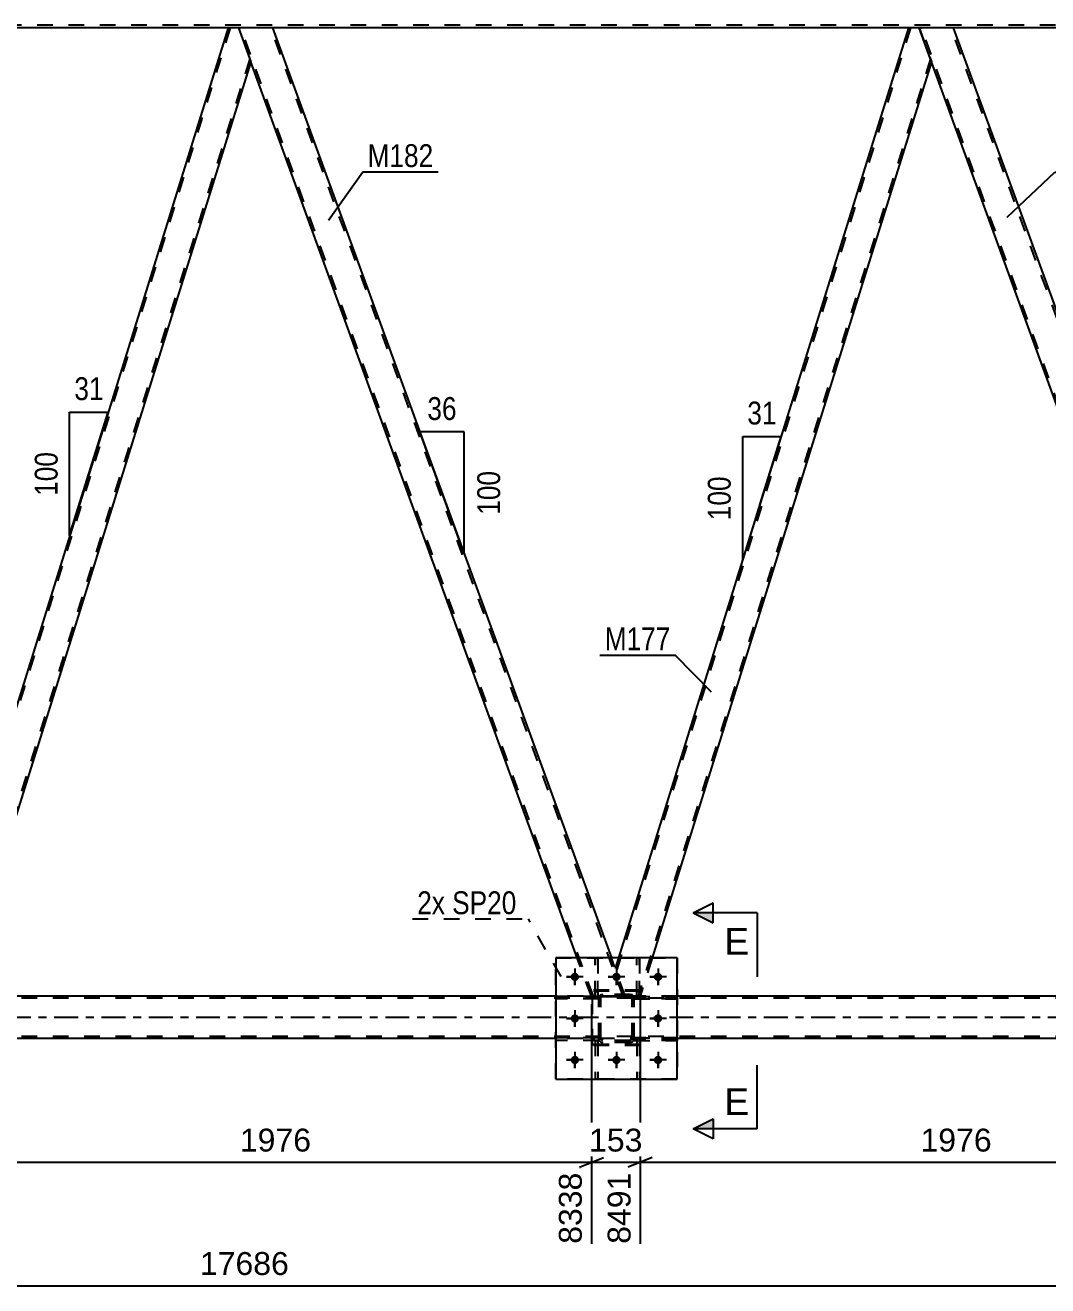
# Model space of a CAD drawing. Header units: millimetres. Extents: x 0 to 841, y 0 to 594.
# Drawn here: x 378.5 to 506.4, y 267.1 to 424.9 of the extents above; entities that cross this region are included whole.
import ezdxf

# ---------------------------------------------------------------- set-up
doc = ezdxf.new("R2010")
doc.units = ezdxf.units.MM
doc.linetypes.add('DXK_LINE_DOT2', pattern=[3.9198, 1.9599, -1.9599])
doc.linetypes.add('DXK_LINE_DOT3', pattern=[5.9187, 2.979, -0.9799, 0.9799, -0.9799])
doc.styles.add('Arial', font='ARIAL.TTF', dxfattribs={"height": 0.2})
doc.styles.add('Arial Narrow', font='ARIALN.TTF', dxfattribs={"height": 0.2})

# ---------------------------------------------------------------- blocks, each defined once
blk = doc.blocks.new('Bolt-317311729-2477 - 2401')
at = {"linetype": 'Continuous'}
for points in [[(447.73, 305.8, -1), (446.69, 305.8, -1)], [(452.93, 305.8, -1), (451.89, 305.8, -1)], [(458.13, 305.8, -1), (457.09, 305.8, -1)], [(447.73, 300.6, -1), (446.69, 300.6, -1)], [(458.13, 300.6, -1), (457.09, 300.6, -1)], [(447.73, 295.4, -1), (446.69, 295.4, -1)], [(452.93, 295.4, -1), (451.89, 295.4, -1)], [(458.13, 295.4, -1), (457.09, 295.4, -1)]]:
    blk.add_hatch(color=1, dxfattribs=at).paths.add_polyline_path(points)
at = {"color": 1, "linetype": 'Continuous'}
for p, q in [((447.21, 306.84), (447.21, 304.76)), ((452.41, 306.84), (452.41, 304.76)), ((457.61, 306.84), (457.61, 304.76)), ((448.25, 305.8), (446.17, 305.8)), ((453.45, 305.8), (451.37, 305.8)), ((458.65, 305.8), (456.57, 305.8)), ((447.21, 301.64), (447.21, 299.56)), ((457.61, 301.64), (457.61, 299.56)), ((448.25, 300.6), (446.17, 300.6)), ((458.65, 300.6), (456.57, 300.6)), ((448.25, 295.4), (446.17, 295.4)), ((447.21, 296.44), (447.21, 294.36)), ((453.45, 295.4), (451.37, 295.4)), ((452.41, 296.44), (452.41, 294.36)), ((458.65, 295.4), (456.57, 295.4)), ((457.61, 296.44), (457.61, 294.36))]:
    blk.add_line(p, q, dxfattribs=at)
blk = doc.blocks.new('Part-317311729-2515 - 2401')
at = {"color": 7, "linetype": 'DXK_LINE_DOT2'}
for p, q in [((728.79, 303.14), (115.74, 303.14)), ((460.01, 303.38), (444.81, 303.38)), ((728.79, 298.34), (115.74, 298.34)), ((460.01, 298.1), (444.81, 298.1))]:
    blk.add_line(p, q, dxfattribs=at)
at = {"color": 2, "linetype": 'Continuous'}
for p, q in [((444.81, 303.38), (289.74, 303.38)), ((615.08, 303.38), (460.01, 303.38)), ((444.81, 298.1), (289.74, 298.1)), ((615.08, 298.1), (460.01, 298.1))]:
    blk.add_line(p, q, dxfattribs=at)
at = {"color": 7, "linetype": 'DXK_LINE_DOT3'}
blk.add_line((115.74, 300.74), (728.79, 300.74), dxfattribs=at)
blk = doc.blocks.new('Part-317311729-2520 - 2401')
at = {"color": 7, "linetype": 'DXK_LINE_DOT2'}
for p, q in [((718.99, 424.92), (82.92, 424.92)), ((409.4, 424.6), (403.83, 424.6)), ((494.54, 424.6), (488.96, 424.6))]:
    blk.add_line(p, q, dxfattribs=at)
at = {"color": 2, "linetype": 'Continuous'}
for p, q in [((403.83, 424.6), (324.27, 424.6)), ((488.96, 424.6), (409.4, 424.6)), ((574.1, 424.6), (494.54, 424.6))]:
    blk.add_line(p, q, dxfattribs=at)
blk = doc.blocks.new('Part-317311729-2768 - 2401')
at = {"color": 7, "linetype": 'DXK_LINE_DOT2'}
for p, q in [((455.41, 304.14), (449.41, 304.14)), ((449.41, 297.34), (449.41, 304.14)), ((455.41, 297.34), (455.41, 304.14)), ((455.41, 297.34), (449.41, 297.34))]:
    blk.add_line(p, q, dxfattribs=at)
blk = doc.blocks.new('Bolt-317311729-2478 - 2401')
at = {"color": 1, "linetype": 'Continuous'}
for p, q in [((447.21, 306.84), (447.21, 306.15)), ((452.41, 306.84), (452.41, 306.15)), ((457.61, 306.84), (457.61, 306.15)), ((446.17, 305.8), (446.86, 305.8)), ((447.21, 304.76), (447.21, 305.45)), ((448.25, 305.8), (447.55, 305.8)), ((451.37, 305.8), (452.06, 305.8)), ((452.41, 304.76), (452.41, 305.45)), ((453.45, 305.8), (452.75, 305.8)), ((456.57, 305.8), (457.26, 305.8)), ((457.61, 304.76), (457.61, 305.45)), ((458.65, 305.8), (457.95, 305.8)), ((447.21, 301.64), (447.21, 300.95)), ((457.61, 301.64), (457.61, 300.95)), ((446.17, 300.6), (446.86, 300.6)), ((447.21, 299.56), (447.21, 300.25)), ((448.25, 300.6), (447.55, 300.6)), ((456.57, 300.6), (457.26, 300.6)), ((457.61, 299.56), (457.61, 300.25)), ((458.65, 300.6), (457.95, 300.6)), ((446.17, 295.4), (446.86, 295.4)), ((447.21, 296.44), (447.21, 295.75)), ((448.25, 295.4), (447.55, 295.4)), ((451.37, 295.4), (452.06, 295.4)), ((452.41, 296.44), (452.41, 295.75)), ((453.45, 295.4), (452.75, 295.4)), ((456.57, 295.4), (457.26, 295.4)), ((457.61, 296.44), (457.61, 295.75)), ((458.65, 295.4), (457.95, 295.4)), ((447.21, 294.36), (447.21, 295.05)), ((452.41, 294.36), (452.41, 295.05)), ((457.61, 294.36), (457.61, 295.05))]:
    blk.add_line(p, q, dxfattribs=at)
blk = doc.blocks.new('Part-317311729-2844 - 2401')
at = {"color": 7, "linetype": 'DXK_LINE_DOT2'}
for p, q in [((489.21, 424.6), (452.4, 306.48)), ((491.69, 420.73), (455.12, 303.38)), ((452.68, 308.2), (452.26, 306.85)), ((456.87, 308.2), (455.37, 303.38)), ((453.52, 303.38), (452.26, 306.85)), ((455.37, 303.38), (453.52, 303.38))]:
    blk.add_line(p, q, dxfattribs=at)
at = {"color": 2, "linetype": 'Continuous'}
for p, q in [((488.96, 424.6), (452.68, 308.2)), ((490.28, 424.6), (488.96, 424.6)), ((491.83, 420.35), (490.28, 424.6)), ((491.83, 420.35), (456.87, 308.2))]:
    blk.add_line(p, q, dxfattribs=at)
blk = doc.blocks.new('Part-317311729-2744 - 2401')
at = {"color": 2, "linetype": 'Continuous'}
for p, q in [((460.01, 308.2), (444.81, 308.2)), ((444.81, 308.2), (444.81, 293)), ((460.01, 293), (460.01, 308.2)), ((444.81, 293), (460.01, 293))]:
    blk.add_line(p, q, dxfattribs=at)
blk = doc.blocks.new('Part-317311729-2749 - 2401')
at = {"color": 7, "linetype": 'DXK_LINE_DOT2'}
for p, q in [((444.81, 293), (444.81, 308.2)), ((444.81, 308.2), (460.01, 308.2)), ((460.01, 308.2), (460.01, 293)), ((460.01, 293), (444.81, 293))]:
    blk.add_line(p, q, dxfattribs=at)
blk = doc.blocks.new('Part-317311729-2750 - 2401')
at = {"color": 7, "linetype": 'DXK_LINE_DOT2'}
for p, q in [((454.61, 303.04), (454.61, 303.36)), ((454.61, 303.36), (460.01, 303.36)), ((460.01, 303.04), (454.61, 303.04)), ((455.21, 303.04), (455.21, 303.36)), ((460.01, 303.36), (460.01, 303.04))]:
    blk.add_line(p, q, dxfattribs=at)
blk = doc.blocks.new('Part-317311729-2751 - 2401')
at = {"color": 7, "linetype": 'DXK_LINE_DOT2'}
for p, q in [((454.61, 297.84), (454.61, 298.16)), ((454.61, 298.16), (460.01, 298.16)), ((460.01, 297.84), (454.61, 297.84)), ((455.21, 297.84), (455.21, 298.16)), ((460.01, 298.16), (460.01, 297.84))]:
    blk.add_line(p, q, dxfattribs=at)
blk = doc.blocks.new('Part-317311729-2752 - 2401')
at = {"color": 7, "linetype": 'DXK_LINE_DOT2'}
for p, q in [((450.21, 303.36), (444.81, 303.36)), ((444.81, 303.04), (444.81, 303.36)), ((450.21, 303.04), (444.81, 303.04)), ((449.61, 303.04), (449.61, 303.36)), ((450.21, 303.36), (450.21, 303.04))]:
    blk.add_line(p, q, dxfattribs=at)
blk = doc.blocks.new('Part-317311729-2753 - 2401')
at = {"color": 7, "linetype": 'DXK_LINE_DOT2'}
for p, q in [((450.21, 298.16), (444.81, 298.16)), ((444.81, 297.84), (444.81, 298.16)), ((450.21, 297.84), (444.81, 297.84)), ((449.61, 297.84), (449.61, 298.16)), ((450.21, 298.16), (450.21, 297.84))]:
    blk.add_line(p, q, dxfattribs=at)
blk = doc.blocks.new('Part-317311729-2754 - 2401')
at = {"color": 2, "linetype": 'Continuous'}
for p, q in [((449.76, 308.2), (449.76, 308.2)), ((450.08, 308.2), (449.76, 308.2)), ((450.08, 308.2), (450.08, 308.2))]:
    blk.add_line(p, q, dxfattribs=at)
at = {"color": 7, "linetype": 'DXK_LINE_DOT2'}
for p, q in [((449.76, 303.36), (449.76, 308.2)), ((450.08, 303.36), (450.08, 308.2)), ((449.76, 303.96), (450.08, 303.96)), ((450.08, 303.36), (449.76, 303.36))]:
    blk.add_line(p, q, dxfattribs=at)
blk = doc.blocks.new('Part-317311729-2884 - 2401')
at = {"color": 2, "linetype": 'Continuous'}
for p, q in [((494.54, 424.6), (490.28, 424.6)), ((494.54, 424.6), (537.4, 306.85)), ((534.4, 303.38), (491.83, 420.35))]:
    blk.add_line(p, q, dxfattribs=at)
at = {"color": 7, "linetype": 'DXK_LINE_DOT2'}
for p, q in [((490.28, 424.6), (491.83, 420.35)), ((534.66, 303.38), (490.54, 424.6)), ((490.54, 424.6), (490.56, 424.6)), ((538.4, 303.38), (494.28, 424.6)), ((538.66, 303.38), (537.4, 306.85)), ((538.66, 303.38), (534.4, 303.38))]:
    blk.add_line(p, q, dxfattribs=at)
blk = doc.blocks.new('Part-317311729-2755 - 2401')
at = {"color": 2, "linetype": 'Continuous'}
for p, q in [((454.96, 308.2), (454.96, 308.2)), ((455.28, 308.2), (454.96, 308.2)), ((455.28, 308.2), (455.28, 308.2))]:
    blk.add_line(p, q, dxfattribs=at)
at = {"color": 7, "linetype": 'DXK_LINE_DOT2'}
for p, q in [((454.96, 303.36), (454.96, 308.2)), ((455.28, 303.36), (455.28, 308.2)), ((454.96, 303.96), (455.28, 303.96)), ((455.28, 303.36), (454.96, 303.36))]:
    blk.add_line(p, q, dxfattribs=at)
blk = doc.blocks.new('Part-317311729-2756 - 2401')
at = {"color": 7, "linetype": 'DXK_LINE_DOT2'}
for p, q in [((450.08, 297.84), (449.76, 297.84)), ((449.76, 297.84), (449.76, 293)), ((449.76, 297.24), (450.08, 297.24)), ((450.08, 297.84), (450.08, 293)), ((449.76, 293), (450.08, 293))]:
    blk.add_line(p, q, dxfattribs=at)
blk = doc.blocks.new('Part-317311729-2757 - 2401')
at = {"color": 7, "linetype": 'DXK_LINE_DOT2'}
for p, q in [((455.28, 297.84), (454.96, 297.84)), ((454.96, 297.84), (454.96, 293)), ((454.96, 297.24), (455.28, 297.24)), ((455.28, 297.84), (455.28, 293)), ((454.96, 293), (455.28, 293))]:
    blk.add_line(p, q, dxfattribs=at)
blk = doc.blocks.new('Part-317311729-2758 - 2401')
at = {"color": 7, "linetype": 'DXK_LINE_DOT2'}
for p, q in [((450.21, 303.12), (450.24, 303.3)), ((450.24, 303.3), (450.21, 303.12)), ((450.21, 298.08), (450.21, 303.12)), ((450.45, 303.12), (450.47, 303.21)), ((450.45, 298.08), (450.45, 303.12)), ((450.47, 303.21), (450.52, 303.29)), ((450.5, 303.56), (450.69, 303.6)), ((450.69, 303.6), (450.5, 303.56)), ((450.52, 303.29), (450.6, 303.34)), ((450.6, 303.34), (450.69, 303.36)), ((454.13, 303.6), (450.69, 303.6)), ((450.69, 303.36), (454.13, 303.36)), ((454.13, 303.6), (454.31, 303.56)), ((454.31, 303.56), (454.13, 303.6)), ((454.13, 303.36), (454.22, 303.34)), ((454.22, 303.34), (454.3, 303.29)), ((454.3, 303.29), (454.35, 303.21)), ((454.35, 303.21), (454.37, 303.12)), ((454.37, 298.08), (454.37, 303.12)), ((454.57, 303.3), (454.61, 303.12)), ((454.61, 303.12), (454.57, 303.3)), ((454.61, 298.08), (454.61, 303.12)), ((450.24, 297.9), (450.21, 298.08)), ((450.21, 298.08), (450.24, 297.9)), ((450.47, 297.99), (450.45, 298.08)), ((450.52, 297.91), (450.47, 297.99)), ((450.69, 297.6), (450.5, 297.64)), ((450.5, 297.64), (450.69, 297.6)), ((450.6, 297.86), (450.52, 297.91)), ((450.69, 297.84), (450.6, 297.86)), ((454.13, 297.84), (450.69, 297.84)), ((454.13, 297.6), (450.69, 297.6)), ((454.22, 297.86), (454.13, 297.84)), ((454.31, 297.64), (454.13, 297.6)), ((454.13, 297.6), (454.31, 297.64)), ((454.3, 297.91), (454.22, 297.86)), ((454.35, 297.99), (454.3, 297.91)), ((454.37, 298.08), (454.35, 297.99)), ((454.61, 298.08), (454.57, 297.9)), ((454.57, 297.9), (454.61, 298.08))]:
    blk.add_line(p, q, dxfattribs=at)
at = {"color": 7, "linetype": 'DXK_LINE_DOT3'}
blk.add_line((452.41, 300.6), (452.41, 300.6), dxfattribs=at)
at = {"color": 7, "linetype": 'DXK_LINE_DOT2'}
for centre, start, end in [((450.69, 303.12), 112.5, 157.5), ((450.69, 303.12), 112.5, 157.5), ((454.13, 303.12), 22.5, 67.5), ((454.13, 303.12), 22.5, 67.5), ((450.69, 298.08), 202.5, 247.5), ((450.69, 298.08), 202.5, 247.5), ((454.13, 298.08), 292.5, 337.5), ((454.13, 298.08), 292.5, 337.5)]:
    blk.add_arc(centre, 0.48, start, end, dxfattribs=at)
blk = doc.blocks.new('Part-317311729-2759 - 2401')
at = {"color": 7, "linetype": 'DXK_LINE_DOT2'}
for p, q in [((460.01, 303.36), (454.61, 303.36)), ((454.61, 303.36), (454.61, 303.04)), ((454.61, 303.04), (460.01, 303.04)), ((455.21, 303.04), (455.21, 303.36)), ((460.01, 303.04), (460.01, 303.36))]:
    blk.add_line(p, q, dxfattribs=at)
blk = doc.blocks.new('Part-317311729-2760 - 2401')
at = {"color": 7, "linetype": 'DXK_LINE_DOT2'}
for p, q in [((460.01, 298.16), (454.61, 298.16)), ((454.61, 298.16), (454.61, 297.84)), ((454.61, 297.84), (460.01, 297.84)), ((455.21, 297.84), (455.21, 298.16)), ((460.01, 297.84), (460.01, 298.16))]:
    blk.add_line(p, q, dxfattribs=at)
blk = doc.blocks.new('Part-317311729-2761 - 2401')
at = {"color": 7, "linetype": 'DXK_LINE_DOT2'}
for p, q in [((450.21, 303.36), (444.81, 303.36)), ((444.81, 303.36), (444.81, 303.04)), ((450.21, 303.04), (444.81, 303.04)), ((449.61, 303.04), (449.61, 303.36)), ((450.21, 303.04), (450.21, 303.36))]:
    blk.add_line(p, q, dxfattribs=at)
blk = doc.blocks.new('Part-317311729-2762 - 2401')
at = {"color": 7, "linetype": 'DXK_LINE_DOT2'}
for p, q in [((450.21, 298.16), (444.81, 298.16)), ((444.81, 298.16), (444.81, 297.84)), ((450.21, 297.84), (444.81, 297.84)), ((449.61, 297.84), (449.61, 298.16)), ((450.21, 297.84), (450.21, 298.16))]:
    blk.add_line(p, q, dxfattribs=at)
blk = doc.blocks.new('Part-317311729-2763 - 2401')
at = {"color": 7, "linetype": 'DXK_LINE_DOT2'}
for p, q in [((449.76, 303.36), (449.76, 308.2)), ((449.76, 308.2), (450.08, 308.2)), ((450.08, 308.2), (450.08, 303.36)), ((449.76, 303.96), (450.08, 303.96)), ((450.08, 303.36), (449.76, 303.36))]:
    blk.add_line(p, q, dxfattribs=at)
blk = doc.blocks.new('Part-317311729-2764 - 2401')
at = {"color": 7, "linetype": 'DXK_LINE_DOT2'}
for p, q in [((454.96, 303.36), (454.96, 308.2)), ((454.96, 308.2), (455.28, 308.2)), ((455.28, 308.2), (455.28, 303.36)), ((454.96, 303.96), (455.28, 303.96)), ((455.28, 303.36), (454.96, 303.36))]:
    blk.add_line(p, q, dxfattribs=at)
blk = doc.blocks.new('Part-317311729-2765 - 2401')
at = {"color": 7, "linetype": 'DXK_LINE_DOT2'}
for p, q in [((449.76, 297.84), (450.08, 297.84)), ((449.76, 297.84), (449.76, 293)), ((449.76, 297.24), (450.08, 297.24)), ((450.08, 297.84), (450.08, 293)), ((450.08, 293), (449.76, 293))]:
    blk.add_line(p, q, dxfattribs=at)
blk = doc.blocks.new('Part-317311729-2766 - 2401')
at = {"color": 7, "linetype": 'DXK_LINE_DOT2'}
for p, q in [((454.96, 297.84), (455.28, 297.84)), ((454.96, 297.84), (454.96, 293)), ((454.96, 297.24), (455.28, 297.24)), ((455.28, 297.84), (455.28, 293)), ((455.28, 293), (454.96, 293))]:
    blk.add_line(p, q, dxfattribs=at)
blk = doc.blocks.new('Part-317311729-2767 - 2401')
at = {"color": 7, "linetype": 'DXK_LINE_DOT2'}
for p, q in [((450.21, 303.12), (450.24, 303.3)), ((450.24, 303.3), (450.21, 303.12)), ((450.21, 298.08), (450.21, 303.12)), ((450.45, 303.12), (450.47, 303.21)), ((450.45, 298.08), (450.45, 303.12)), ((450.47, 303.21), (450.52, 303.29)), ((450.5, 303.56), (450.69, 303.6)), ((450.69, 303.6), (450.5, 303.56)), ((450.52, 303.29), (450.6, 303.34)), ((450.6, 303.34), (450.69, 303.36)), ((454.13, 303.6), (450.69, 303.6)), ((450.69, 303.36), (454.13, 303.36)), ((454.13, 303.6), (454.31, 303.56)), ((454.31, 303.56), (454.13, 303.6)), ((454.13, 303.36), (454.22, 303.34)), ((454.22, 303.34), (454.3, 303.29)), ((454.3, 303.29), (454.35, 303.21)), ((454.35, 303.21), (454.37, 303.12)), ((454.37, 298.08), (454.37, 303.12)), ((454.57, 303.3), (454.61, 303.12)), ((454.61, 303.12), (454.57, 303.3)), ((454.61, 298.08), (454.61, 303.12)), ((450.24, 297.9), (450.21, 298.08)), ((450.21, 298.08), (450.24, 297.9)), ((450.47, 297.99), (450.45, 298.08)), ((450.52, 297.91), (450.47, 297.99)), ((450.69, 297.6), (450.5, 297.64)), ((450.5, 297.64), (450.69, 297.6)), ((450.6, 297.86), (450.52, 297.91)), ((450.69, 297.84), (450.6, 297.86)), ((454.13, 297.84), (450.69, 297.84)), ((454.13, 297.6), (450.69, 297.6)), ((454.22, 297.86), (454.13, 297.84)), ((454.31, 297.64), (454.13, 297.6)), ((454.13, 297.6), (454.31, 297.64)), ((454.3, 297.91), (454.22, 297.86)), ((454.35, 297.99), (454.3, 297.91)), ((454.37, 298.08), (454.35, 297.99)), ((454.61, 298.08), (454.57, 297.9)), ((454.57, 297.9), (454.61, 298.08))]:
    blk.add_line(p, q, dxfattribs=at)
at = {"color": 7, "linetype": 'DXK_LINE_DOT3'}
blk.add_line((452.41, 300.6), (452.41, 300.6), dxfattribs=at)
at = {"color": 7, "linetype": 'DXK_LINE_DOT2'}
for centre, start, end in [((450.69, 303.12), 112.5, 157.5), ((450.69, 303.12), 112.5, 157.5), ((454.13, 303.12), 22.5, 67.5), ((454.13, 303.12), 22.5, 67.5), ((450.69, 298.08), 202.5, 247.5), ((450.69, 298.08), 202.5, 247.5), ((454.13, 298.08), 292.5, 337.5), ((454.13, 298.08), 292.5, 337.5)]:
    blk.add_arc(centre, 0.48, start, end, dxfattribs=at)
blk = doc.blocks.new('Part-317311729-2769 - 2401')
at = {"color": 7, "linetype": 'DXK_LINE_DOT2'}
for p, q in [((455.41, 304), (449.41, 304)), ((449.41, 297.2), (449.41, 304)), ((455.41, 297.2), (455.41, 304)), ((455.41, 297.2), (449.41, 297.2))]:
    blk.add_line(p, q, dxfattribs=at)
blk = doc.blocks.new('Part-317311729-2849 - 2401')
at = {"color": 2, "linetype": 'Continuous'}
for p, q in [((403.83, 424.6), (367.13, 306.85)), ((405.15, 424.6), (403.83, 424.6)), ((405.15, 424.6), (406.69, 420.35)), ((406.69, 420.35), (370.24, 303.38)), ((368.39, 303.38), (367.13, 306.85))]:
    blk.add_line(p, q, dxfattribs=at)
at = {"color": 7, "linetype": 'DXK_LINE_DOT2'}
for p, q in [((404.08, 424.6), (367.26, 306.48)), ((406.56, 420.73), (369.98, 303.38)), ((370.24, 303.38), (368.39, 303.38))]:
    blk.add_line(p, q, dxfattribs=at)
blk = doc.blocks.new('Part-317311729-2889 - 2401')
at = {"color": 2, "linetype": 'Continuous'}
for p, q in [((409.4, 424.6), (405.15, 424.6)), ((409.4, 424.6), (451.77, 308.2)), ((447.51, 308.2), (406.69, 420.35))]:
    blk.add_line(p, q, dxfattribs=at)
at = {"color": 7, "linetype": 'DXK_LINE_DOT2'}
for p, q in [((405.15, 424.6), (406.69, 420.35)), ((449.52, 303.38), (405.4, 424.6)), ((405.4, 424.6), (405.42, 424.6)), ((453.27, 303.38), (409.15, 424.6)), ((449.27, 303.38), (447.51, 308.2)), ((453.52, 303.38), (451.77, 308.2)), ((453.52, 303.38), (449.27, 303.38))]:
    blk.add_line(p, q, dxfattribs=at)
blk = doc.blocks.new('StraightDimension-317311729-3140 - 2401')
at = {"color": 7, "linetype": 'Continuous'}
for p, q in [((370.24, 302.38), (370.24, 272.39)), ((449.27, 302.38), (449.27, 272.39)), ((371.74, 283.19), (368.74, 281.99)), ((370.24, 282.59), (449.27, 282.59)), ((447.77, 281.99), (450.77, 283.19))]:
    blk.add_line(p, q, dxfattribs=at)
at = {"color": 0}
blk.add_wipeout([(414.8, 283.34), (414.8, 287.54), (404.7, 287.54), (404.7, 283.34)], dxfattribs=at)
at = {"color": 0, "linetype": 'Continuous'}
blk.add_wipeout([(448.67, 281.89), (444.47, 281.89), (444.47, 271.79), (448.67, 271.79)], dxfattribs=at)
at = {"color": 3, "style": 'Arial'}
blk.add_text('1976', height=2.865, dxfattribs=at).set_placement((405.3, 283.94))
at = {"color": 3, "linetype": 'Continuous', "style": 'Arial'}
blk.add_text('8338', height=2.865, rotation=90.0002, dxfattribs=at).set_placement((448.07, 272.39))
blk = doc.blocks.new('StraightDimension-317311729-3341 - 2401')
at = {"color": 7, "linetype": 'Continuous'}
blk.add_line((73.66, 267.14), (738.05, 267.14), dxfattribs=at)
at = {"color": 0}
blk.add_wipeout([(412.01, 267.89), (412.01, 272.09), (399.7, 272.09), (399.7, 267.89)], dxfattribs=at)
at = {"color": 3, "style": 'Arial'}
blk.add_text('17686', height=2.865, dxfattribs=at).set_placement((400.3, 268.49))
blk = doc.blocks.new('StraightDimension-317311729-3092 - 2401')
at = {"color": 7, "linetype": 'Continuous'}
for p, q in [((455.37, 302.38), (455.37, 272.39)), ((534.4, 302.38), (534.4, 270.17)), ((456.87, 283.19), (453.87, 281.99)), ((455.37, 282.59), (534.4, 282.59)), ((532.9, 281.99), (535.9, 283.19))]:
    blk.add_line(p, q, dxfattribs=at)
at = {"color": 0}
blk.add_wipeout([(499.93, 283.34), (499.93, 287.54), (489.84, 287.54), (489.84, 283.34)], dxfattribs=at)
at = {"color": 0, "linetype": 'Continuous'}
blk.add_wipeout([(533.8, 281.89), (529.6, 281.89), (529.6, 269.57), (533.8, 269.57)], dxfattribs=at)
at = {"color": 3, "style": 'Arial'}
blk.add_text('1976', height=2.865, dxfattribs=at).set_placement((490.44, 283.94))
at = {"color": 3, "linetype": 'Continuous', "style": 'Arial'}
blk.add_text('10467', height=2.865, rotation=90.0002, dxfattribs=at).set_placement((533.2, 270.17))
blk = doc.blocks.new('StraightDimension-317311729-3116 - 2401')
at = {"color": 7, "linetype": 'Continuous'}
for p, q in [((449.27, 302.38), (449.27, 272.39)), ((455.37, 302.38), (455.37, 272.39)), ((447.77, 281.99), (450.77, 283.19)), ((449.27, 282.59), (455.37, 282.59)), ((456.87, 283.19), (453.87, 281.99))]:
    blk.add_line(p, q, dxfattribs=at)
at = {"color": 0}
blk.add_wipeout([(456.25, 283.34), (456.25, 287.54), (448.38, 287.54), (448.38, 283.34)], dxfattribs=at)
at = {"color": 0, "linetype": 'Continuous'}
blk.add_wipeout([(454.77, 281.89), (450.57, 281.89), (450.57, 271.79), (454.77, 271.79)], dxfattribs=at)
at = {"color": 3, "style": 'Arial'}
blk.add_text('153', height=2.865, dxfattribs=at).set_placement((448.98, 283.94))
at = {"color": 3, "linetype": 'Continuous', "style": 'Arial'}
blk.add_text('8491', height=2.865, rotation=90.0002, dxfattribs=at).set_placement((454.17, 272.39))
blk = doc.blocks.new('AngleDimension-317311729-10560 - 2401')
at = {"color": 7, "linetype": 'Continuous'}
for p, q in [((384.01, 376.5), (388.84, 376.5)), ((384.01, 361.03), (388.84, 376.5)), ((384.01, 361.03), (384.01, 376.5)), ((385.66, 366.3), (388.84, 376.5))]:
    blk.add_line(p, q, dxfattribs=at)
at = {"color": 0}
for points in [[(388.85, 377.4), (388.85, 381.6), (384, 381.6), (384, 377.4)], [(383.11, 372.11), (378.91, 372.11), (378.91, 365.42), (383.11, 365.42)]]:
    blk.add_wipeout(points, dxfattribs=at)
at = {"color": 3, "style": 'Arial Narrow'}
blk.add_text('31', height=2.863, dxfattribs=at).set_placement((384.6, 378))
blk.add_text('100', height=2.863, rotation=90.0002, dxfattribs=at).set_placement((382.51, 366.02))
blk = doc.blocks.new('AngleDimension-317311729-10574 - 2401')
at = {"color": 7, "linetype": 'Continuous'}
for p, q in [((430.72, 366.04), (427.82, 374.01)), ((433.36, 374.01), (427.82, 374.01)), ((433.36, 358.78), (427.82, 374.01)), ((433.36, 358.78), (433.36, 374.01))]:
    blk.add_line(p, q, dxfattribs=at)
at = {"color": 0}
for points in [[(433.02, 374.91), (433.02, 379.11), (428.16, 379.11), (428.16, 374.91)], [(438.46, 369.74), (434.26, 369.74), (434.26, 363.05), (438.46, 363.05)]]:
    blk.add_wipeout(points, dxfattribs=at)
at = {"color": 3, "style": 'Arial Narrow'}
blk.add_text('36', height=2.863, dxfattribs=at).set_placement((428.76, 375.51))
blk.add_text('100', height=2.863, rotation=90.0002, dxfattribs=at).set_placement((437.86, 363.65))
blk = doc.blocks.new('AngleDimension-317311729-10588 - 2401')
at = {"color": 7, "linetype": 'Continuous'}
for p, q in [((468.2, 373.45), (473.02, 373.45)), ((468.2, 357.98), (473.02, 373.45)), ((468.2, 357.98), (468.2, 373.45)), ((470.39, 365.03), (473.02, 373.45))]:
    blk.add_line(p, q, dxfattribs=at)
at = {"color": 0}
for points in [[(473.04, 374.35), (473.04, 378.55), (468.18, 378.55), (468.18, 374.35)], [(467.3, 369.06), (463.1, 369.06), (463.1, 362.37), (467.3, 362.37)]]:
    blk.add_wipeout(points, dxfattribs=at)
at = {"color": 3, "style": 'Arial Narrow'}
blk.add_text('31', height=2.863, dxfattribs=at).set_placement((468.78, 374.95))
blk.add_text('100', height=2.863, rotation=90.0002, dxfattribs=at).set_placement((466.7, 362.97))
blk = doc.blocks.new('SectionMark-317311729-4140 - 2401')
at = {"linetype": 'Continuous'}
for points in [[(464.51, 313.82), (464.51, 312.57), (462.01, 313.82)], [(464.51, 288.02), (464.51, 286.77), (462.01, 286.77)]]:
    blk.add_hatch(color=6, dxfattribs=at).paths.add_polyline_path(points)
at = {"color": 6, "linetype": 'Continuous'}
for p, q in [((462.01, 313.82), (464.51, 315.07)), ((464.51, 312.57), (464.51, 315.07)), ((470.01, 313.82), (462.01, 313.82)), ((462.01, 313.82), (464.51, 312.57)), ((470.01, 313.82), (470.01, 305.82)), ((470.01, 286.77), (470.01, 294.77)), ((462.01, 286.77), (464.51, 288.02)), ((464.51, 288.02), (464.51, 285.52)), ((470.01, 286.77), (462.01, 286.77)), ((464.51, 285.52), (462.01, 286.77))]:
    blk.add_line(p, q, dxfattribs=at)
at = {"color": 0, "linetype": 'Continuous'}
for points in [[(469.01, 308.57), (469.01, 312.07), (465.9, 312.07), (465.9, 308.57)], [(469.01, 288.52), (469.01, 292.02), (465.9, 292.02), (465.9, 288.52)]]:
    blk.add_wipeout(points, dxfattribs=at)
at = {"color": 3, "linetype": 'Continuous', "style": 'Arial'}
for p in [(465.9, 308.57), (465.9, 288.52)]:
    blk.add_text('E', height=3.34, dxfattribs=at).set_placement(p)
blk = doc.blocks.new('Mark-317311729-2880 - 2401')
at = {"color": 0}
blk.add_wipeout([(516.06, 407.14), (516.06, 410.14), (507.83, 410.14), (507.83, 407.14)], dxfattribs=at)
blk.add_wipeout([(516.06, 407.14), (516.06, 410.14), (507.83, 410.14), (507.83, 407.14)], dxfattribs=at)
at = {"color": 30, "linetype": 'Continuous'}
for p, q in [((501.3, 400.88), (507.23, 406.54)), ((507.23, 406.54), (516.66, 406.54))]:
    blk.add_line(p, q, dxfattribs=at)
at = {"color": 3, "style": 'Arial Narrow'}
blk.add_text('M182', height=2.863, dxfattribs=at).set_placement((507.83, 407.14))
blk = doc.blocks.new('Mark-317311729-2840 - 2401')
at = {"color": 0}
blk.add_wipeout([(459.17, 346.69), (459.17, 349.69), (450.94, 349.69), (450.94, 346.69)], dxfattribs=at)
blk.add_wipeout([(459.17, 346.69), (459.17, 349.69), (450.94, 349.69), (450.94, 346.69)], dxfattribs=at)
at = {"color": 30, "linetype": 'Continuous'}
for p in [(450.34, 346.09), (464.31, 341.44)]:
    blk.add_line(p, (459.77, 346.09), dxfattribs=at)
at = {"color": 3, "style": 'Arial Narrow'}
blk.add_text('M177', height=2.863, dxfattribs=at).set_placement((450.94, 346.69))
blk = doc.blocks.new('Mark-317311729-2885 - 2401')
at = {"color": 0}
blk.add_wipeout([(429.5, 407.17), (429.5, 410.17), (421.28, 410.17), (421.28, 407.17)], dxfattribs=at)
blk.add_wipeout([(429.5, 407.17), (429.5, 410.17), (421.28, 410.17), (421.28, 407.17)], dxfattribs=at)
at = {"color": 30, "linetype": 'Continuous'}
for p, q in [((416.41, 400.51), (420.68, 406.57)), ((420.68, 406.57), (430.1, 406.57))]:
    blk.add_line(p, q, dxfattribs=at)
at = {"color": 3, "style": 'Arial Narrow'}
blk.add_text('M182', height=2.863, dxfattribs=at).set_placement((421.28, 407.17))
blk = doc.blocks.new('MarkSet-317311729-4215 - 2401')
at = {"color": 30, "linetype": 'DXK_LINE_DOT2'}
blk.add_line((445.48, 305.83), (441.4, 313.05), dxfattribs=at)
at = {"color": 0}
for points in [[(430.96, 313.65), (430.96, 316.65), (427.49, 316.65), (427.49, 313.65)], [(439.9, 313.65), (439.9, 316.65), (431.86, 316.65), (431.86, 313.65)]]:
    blk.add_wipeout(points, dxfattribs=at)
for points in [[(430.96, 313.65), (430.96, 316.65), (427.49, 316.65), (427.49, 313.65)], [(439.9, 313.65), (439.9, 316.65), (431.86, 316.65), (431.86, 313.65)]]:
    blk.add_wipeout(points, dxfattribs=at)
at = {"color": 30, "linetype": 'DXK_LINE_DOT2'}
blk.add_line((426.89, 313.05), (441.4, 313.05), dxfattribs=at)
at = {"color": 3, "style": 'Arial Narrow'}
for s, p in [('2x', (427.49, 313.65)), ('SP20', (431.86, 313.65))]:
    blk.add_text(s, height=2.863, dxfattribs=at).set_placement(p)

msp = doc.modelspace()

# ---------------------------------------------------------------- block references
for name in ['Part-317311729-2520 - 2401', 'Part-317311729-2849 - 2401', 'Part-317311729-2889 - 2401', 'Part-317311729-2844 - 2401', 'Part-317311729-2884 - 2401', 'Part-317311729-2744 - 2401', 'Part-317311729-2749 - 2401', 'Part-317311729-2754 - 2401', 'Part-317311729-2763 - 2401', 'Part-317311729-2755 - 2401', 'Part-317311729-2764 - 2401', 'Bolt-317311729-2477 - 2401', 'Bolt-317311729-2478 - 2401', 'Part-317311729-2515 - 2401', 'Part-317311729-2752 - 2401', 'Part-317311729-2761 - 2401', 'Part-317311729-2768 - 2401', 'Part-317311729-2769 - 2401', 'Part-317311729-2758 - 2401', 'Part-317311729-2767 - 2401', 'Part-317311729-2750 - 2401', 'Part-317311729-2759 - 2401', 'Part-317311729-2753 - 2401', 'Part-317311729-2762 - 2401', 'Part-317311729-2756 - 2401', 'Part-317311729-2765 - 2401', 'Part-317311729-2751 - 2401', 'Part-317311729-2760 - 2401', 'Part-317311729-2757 - 2401', 'Part-317311729-2766 - 2401']:
    msp.add_blockref(name, (0, 0))

# ---------------------------------------------------------------- next in the draw order: block references
msp.add_blockref('StraightDimension-317311729-3140 - 2401', (0, 0))

# ---------------------------------------------------------------- next in the draw order: block references
msp.add_blockref('StraightDimension-317311729-3341 - 2401', (0, 0))

# ---------------------------------------------------------------- next in the draw order: block references
for name in ['Mark-317311729-2885 - 2401', 'Mark-317311729-2880 - 2401', 'AngleDimension-317311729-10560 - 2401', 'AngleDimension-317311729-10574 - 2401', 'AngleDimension-317311729-10588 - 2401', 'Mark-317311729-2840 - 2401', 'MarkSet-317311729-4215 - 2401', 'StraightDimension-317311729-3092 - 2401']:
    msp.add_blockref(name, (0, 0))

# ---------------------------------------------------------------- next in the draw order: block references
for name in ['SectionMark-317311729-4140 - 2401', 'StraightDimension-317311729-3116 - 2401']:
    msp.add_blockref(name, (0, 0))

doc.saveas('drawing.dxf')
